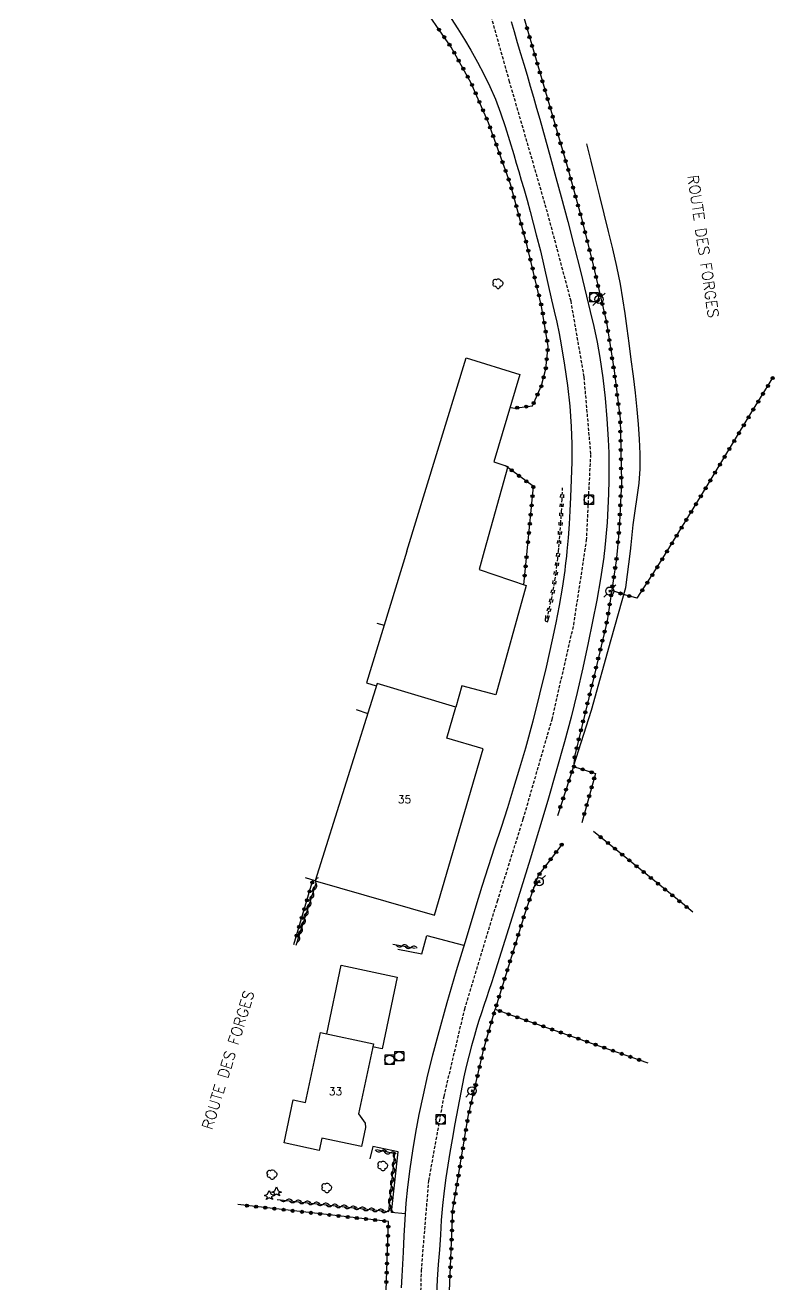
# Model space of a CAD drawing. Header units: millimetres. Extents: x 222014 to 223000, y 61000 to 62001.
# Drawn here: x 222153.5 to 222275.5, y 61551.9 to 61756.6 of the extents above; entities that cross this region are included whole.
import ezdxf
from ezdxf.enums import TextEntityAlignment as Align

# ---------------------------------------------------------------- set-up
doc = ezdxf.new("R2010")
doc.units = ezdxf.units.MM
doc.linetypes.add('DASHED', pattern=[0.75, 0.5, -0.25])
doc.layers.get('0').update_dxf_attribs({"linetype": 'CONTINUOUS'})
for name, color, linetype in [('W0001', 6, 'DASHED'), ('W0008', 7, 'CONTINUOUS'), ('W0017', 7, 'CONTINUOUS'), ('W0101', 7, 'CONTINUOUS'), ('W0104', 1, 'CONTINUOUS'), ('W0120', 7, 'CONTINUOUS'), ('W0214', 2, 'CONTINUOUS'), ('W0220', 5, 'DASHED'), ('W0300', 7, 'CONTINUOUS'), ('W0303', 7, 'CONTINUOUS'), ('W0310', 3, 'CONTINUOUS'), ('W0322', 7, 'CONTINUOUS'), ('W0323', 7, 'CONTINUOUS'), ('W0420', 7, 'CONTINUOUS'), ('W0473', 7, 'CONTINUOUS'), ('W0989', 7, 'CONTINUOUS'), ('W0991', 7, 'CONTINUOUS')]:
    doc.layers.add(name, color=color, linetype=linetype)
doc.styles.get("Standard").update_dxf_attribs({"font": 'romans.shx', "width": 0.85})

# ---------------------------------------------------------------- blocks, each defined once
blk = doc.blocks.new('T473')
for p, q in [((-0.166667, 0.166667), (0.166667, -0.166667)), ((-0.166667, -0.166667), (0.166667, 0.166667)), ((0.500001, 0.500001), (1.000002, 1.000002)), ((-1.000002, -1.000002), (-0.500001, -0.500001))]:
    blk.add_line(p, q)
blk.add_ellipse((0, 0), major_axis=(0.471405, 0.471405), ratio=1, start_param=5.4977871438, end_param=11.780972451)
blk = doc.blocks.new('T420')
for p, q in [((0.75, 0.75), (-0.75, 0.75)), ((-0.75, 0.75), (-0.75, -0.75)), ((0.75, 0.75), (0.75, -0.75)), ((0.75, -0.75), (-0.75, -0.75))]:
    blk.add_line(p, q)
blk.add_ellipse((0, 0), major_axis=(-0.53, 0.53), ratio=1, start_param=3.926991, end_param=10.210176)
blk = doc.blocks.new('T300')
for p, q in [((-0.8, 0.51), (-0.86, 0.34)), ((-0.86, 0.34), (-0.86, 0.17)), ((-0.86, 0.17), (-0.74, 0.06)), ((-0.69, 0.63), (-0.8, 0.51)), ((-0.8, -0.06), (-0.74, 0.06)), ((-0.74, 0.06), (-0.69, 0.11)), ((-0.57, 0.69), (-0.69, 0.63)), ((-0.46, 0.69), (-0.57, 0.69)), ((-0.29, 0.63), (-0.46, 0.69)), ((-0.29, 0.63), (-0.17, 0.74)), ((-0.23, 0.57), (-0.29, 0.63)), ((-0.17, 0.74), (-0.06, 0.8)), ((-0.06, 0.8), (0.06, 0.8)), ((0.06, 0.8), (0.23, 0.74)), ((0.23, 0.74), (0.34, 0.63)), ((0.34, 0.63), (0.4, 0.51)), ((0.46, 0.46), (0.34, 0.46)), ((0.4, 0.51), (0.4, 0.46)), ((0.57, 0.4), (0.46, 0.46)), ((0.57, 0.4), (0.69, 0.29)), ((0.69, 0.29), (0.74, 0.17)), ((0.74, 0.06), (0.69, -0.17)), ((0.74, 0.17), (0.74, 0.06)), ((-0.8, -0.17), (-0.8, -0.06)), ((-0.8, -0.23), (-0.8, -0.17)), ((-0.74, -0.34), (-0.8, -0.23)), ((-0.69, -0.4), (-0.74, -0.34)), ((-0.51, -0.46), (-0.69, -0.4)), ((-0.4, -0.46), (-0.51, -0.46)), ((-0.4, -0.46), (-0.34, -0.46)), ((-0.34, -0.46), (-0.34, -0.4)), ((-0.34, -0.51), (-0.34, -0.46)), ((-0.29, -0.63), (-0.34, -0.51)), ((-0.17, -0.74), (-0.29, -0.63)), ((-0.06, -0.8), (-0.17, -0.74)), ((0.06, -0.8), (-0.06, -0.8)), ((0.17, -0.74), (0.06, -0.8)), ((0.23, -0.69), (0.17, -0.74)), ((0.29, -0.46), (0.23, -0.46)), ((0.29, -0.63), (0.23, -0.69)), ((0.46, -0.4), (0.29, -0.46)), ((0.34, -0.51), (0.29, -0.63)), ((0.34, -0.51), (0.34, -0.46)), ((0.57, -0.34), (0.46, -0.4)), ((0.63, -0.29), (0.57, -0.34)), ((0.69, -0.17), (0.63, -0.29))]:
    blk.add_line(p, q)
blk = doc.blocks.new('T303')
for p, q in [((-0.77, 0), (-0.28, 0.21)), ((-0.28, -0.21), (-0.77, 0)), ((-0.28, 0.21), (0, 0.83)), ((0, 0.83), (0.28, 0.21)), ((0.28, 0.21), (0.83, 0)), ((0.83, 0), (0.28, -0.21)), ((-0.49, -0.63), (-0.28, -0.21)), ((0, -0.35), (-0.49, -0.63)), ((0.56, -0.63), (0, -0.35)), ((0.28, -0.21), (0.56, -0.63))]:
    blk.add_line(p, q)
blk = doc.blocks.new('t323o')
at = {"color": 0, "linetype": 'Continuous'}
for radius in [0.25, 0.15]:
    blk.add_circle((0, 0), radius, dxfattribs=at)
blk = doc.blocks.new('t310o')
at = {"color": 0, "linetype": 'Continuous'}
for centre, start, end in [((-0.5, 0.38), 216.8699, 323.1304), ((0.5, -0.37), 36.8699, 143.1303)]:
    blk.add_arc(centre, 0.625, start, end, dxfattribs=at)
blk = doc.blocks.new('t220o')
at = {"color": 0, "linetype": 'Continuous'}
for p, q in [((-0.25, 0.25), (0.25, 0.25)), ((-0.25, -0.25), (0.25, -0.25))]:
    blk.add_line(p, q, dxfattribs=at)
blk = doc.blocks.new('t322o')
at = {"color": 0, "linetype": 'Continuous'}
for radius in [0.25, 0.15]:
    blk.add_circle((0, 0), radius, dxfattribs=at)

msp = doc.modelspace()

# ---------------------------------------------------------------- linework, layer by layer
at = {"layer": 'W0001'}
for points in [[(222244.56, 61671), (222244.83, 61672.78), (222245.53, 61686.87), (222244.44, 61699.4), (222242.31, 61711.67), (222238.47, 61726.13), (222232.31, 61747.37), (222227.43, 61764.67)], [(222217.6, 61538.74), (222217.96, 61554.01), (222219.17, 61568.65), (222221.64, 61582.33), (222225, 61596.54), (222230.33, 61614.12), (222234.54, 61627.49), (222239.21, 61643.65), (222242.75, 61659.04), (222244.56, 61671)]]:
    msp.add_lwpolyline(points, dxfattribs=at)
at = {"layer": 'W0008'}
for points in [[(222222.78, 61757.67), (222223.89, 61755.97), (222224.96, 61754.25), (222225.99, 61752.5), (222227.07, 61750.56), (222228.12, 61748.59), (222229.1, 61746.58), (222230, 61744.54), (222230.84, 61742.32), (222231.59, 61740.06), (222232.28, 61737.79), (222232.98, 61735.52), (222233.4, 61734.14), (222233.81, 61732.76), (222234.21, 61731.38), (222234.6, 61729.99)], [(222232.56, 61757.14), (222233.03, 61755.54), (222233.55, 61753.76), (222234.08, 61751.98), (222234.61, 61750.2), (222235.14, 61748.42), (222235.67, 61746.64), (222236.19, 61744.86), (222236.71, 61743.08), (222237.22, 61741.29), (222238.11, 61738.14), (222238.98, 61734.97), (222239.84, 61731.81), (222240.69, 61728.64), (222241.76, 61724.62), (222242.82, 61720.59), (222243.85, 61716.55), (222244.84, 61712.5), (222245.43, 61710.02), (222246.01, 61707.54), (222246.55, 61705.04), (222247, 61702.52), (222247.47, 61699.21), (222247.84, 61695.88), (222248.13, 61692.55), (222248.35, 61689.21), (222248.44, 61687), (222248.48, 61684.79), (222248.46, 61682.58), (222248.41, 61680.37), (222248.31, 61678.03), (222248.17, 61675.68), (222247.99, 61673.34), (222247.74, 61671)], [(222234.6, 61729.99), (222235.14, 61728.12), (222235.66, 61726.24), (222236.16, 61724.36), (222236.65, 61722.48), (222237.31, 61719.84), (222237.94, 61717.2), (222238.55, 61714.55), (222239.15, 61711.9), (222239.57, 61710.08), (222239.98, 61708.25), (222240.38, 61706.42), (222240.72, 61704.57), (222241.25, 61701.27), (222241.72, 61697.96), (222242.1, 61694.63), (222242.35, 61691.29), (222242.45, 61688.43), (222242.44, 61685.56), (222242.35, 61682.69), (222242.23, 61679.82), (222242.12, 61677.61), (222241.99, 61675.41), (222241.83, 61673.2), (222241.63, 61671)], [(222241.63, 61671), (222241.55, 61670.21), (222241.47, 61669.43), (222241.37, 61668.65), (222241.28, 61667.86), (222240.87, 61665.03), (222240.38, 61662.2), (222239.83, 61659.39), (222239.25, 61656.59), (222238.26, 61652.16), (222237.2, 61647.75), (222236.07, 61643.36), (222234.87, 61638.98), (222233.94, 61635.75), (222232.96, 61632.52), (222231.95, 61629.31), (222230.92, 61626.11), (222229.87, 61622.9), (222228.84, 61619.7), (222227.81, 61616.49), (222226.82, 61613.27), (222225.22, 61608.04), (222223.63, 61602.8), (222222.09, 61597.55), (222220.62, 61592.28), (222219.78, 61589.07), (222218.97, 61585.86), (222218.22, 61582.63), (222217.54, 61579.39), (222216.99, 61576.46), (222216.5, 61573.52), (222216.07, 61570.58), (222215.7, 61567.62), (222215.45, 61564.98), (222215.27, 61562.33), (222215.12, 61559.67), (222214.98, 61557.03), (222214.86, 61555.08), (222214.76, 61553.14), (222214.67, 61551.2)], [(222247.74, 61671), (222247.72, 61670.76), (222247.69, 61670.52), (222247.66, 61670.28), (222247.63, 61670.04), (222247.12, 61666.53), (222246.51, 61663.05), (222245.82, 61659.57), (222245.11, 61656.11), (222244.23, 61652.06), (222243.29, 61648.03), (222242.3, 61644.01), (222241.24, 61640.01), (222238.54, 61630.46), (222235.67, 61620.96), (222232.7, 61611.49), (222229.73, 61602.02), (222229.34, 61600.8), (222228.94, 61599.58), (222228.53, 61598.36), (222228.12, 61597.14), (222227.72, 61595.93), (222227.32, 61594.7), (222226.94, 61593.48), (222226.57, 61592.25), (222226.11, 61590.58), (222225.67, 61588.9), (222225.26, 61587.21), (222224.88, 61585.52), (222224.35, 61582.99), (222223.86, 61580.44), (222223.41, 61577.88), (222222.96, 61575.33), (222222.6, 61573.26), (222222.24, 61571.18), (222221.92, 61569.1), (222221.64, 61567.01), (222221.39, 61564.62), (222221.2, 61562.23), (222221.04, 61559.83), (222220.88, 61557.43), (222220.71, 61555), (222220.54, 61552.57), (222220.41, 61550.14)]]:
    msp.add_lwpolyline(points, dxfattribs=at)
at = {"layer": 'W0017'}
for points in [[(222214.14, 61606.3), (222218.04, 61605.55), (222218.86, 61608.51), (222224.78, 61606.94)], [(222215.32, 61563.24), (222213.11, 61563.46), (222214.17, 61573.34), (222210.03, 61574.2), (222209.54, 61572.23)]]:
    msp.add_lwpolyline(points, dxfattribs=at)
at = {"layer": 'W0101'}
for points in [[(222210.75, 61649.5), (222200.68, 61617.4), (222220.11, 61611.84), (222227.99, 61638.9), (222222.08, 61640.6), (222223.55, 61645.63)], [(222199.1, 61581.38), (222201.52, 61592.76), (222210.14, 61590.93), (222207.72, 61579.54), (222208.83, 61578.02), (222208.87, 61577.3), (222208.22, 61574.21), (222201.76, 61575.58), (222201.34, 61573.57), (222195.62, 61574.78), (222197.11, 61581.8)]]:
    msp.add_lwpolyline(points, close=True, dxfattribs=at)
at = {"layer": 'W0104'}
for points in [[(222215.56, 61671), (222225.22, 61702.49), (222233.95, 61699.78), (222229.73, 61685.55), (222232.03, 61684.79), (222228.19, 61671)], [(222215.56, 61671), (222209.01, 61649.63), (222210.62, 61649.1)], [(222228.19, 61671), (222227.37, 61668.06), (222234.99, 61665.44), (222230.05, 61647.67), (222224.52, 61649.13), (222223.55, 61645.63)], [(222207.33, 61645.25), (222209.23, 61644.65)], [(222200.68, 61617.4), (222199.08, 61617.9)], [(222202.55, 61592.54), (222204.89, 61603.68), (222214.02, 61601.76), (222211.57, 61590.09), (222210.02, 61590.4)]]:
    msp.add_lwpolyline(points, dxfattribs=at)
at = {"layer": 'W0120'}
msp.add_lwpolyline([(222238.16, 61660.54), (222238.08, 61659.67), (222238.45, 61659.52), (222238.79, 61660.57)], dxfattribs=at)
at = {"layer": 'W0214'}
for points in [[(222251.99, 61671), (222252.09, 61672.07), (222252.19, 61673.15), (222252.3, 61674.22), (222252.43, 61675.29), (222252.74, 61677.56), (222253.09, 61679.83), (222253.4, 61682.11), (222253.57, 61684.41), (222253.58, 61686.84), (222253.47, 61689.26), (222253.28, 61691.68), (222253.07, 61694.09), (222252.8, 61696.79), (222252.47, 61699.49), (222252.1, 61702.18), (222251.74, 61704.86), (222251.42, 61707.26), (222251.1, 61709.65), (222250.76, 61712.04), (222250.35, 61714.42), (222249.75, 61717.31), (222249.09, 61720.17), (222248.38, 61723.03), (222247.68, 61725.89), (222246.99, 61728.74), (222246.29, 61731.59), (222245.58, 61734.44), (222244.86, 61737.29)], [(222242.73, 61636.02), (222245.61, 61645.18), (222248.82, 61656.64), (222251.2, 61665.09), (222251.99, 61671)]]:
    msp.add_lwpolyline(points, dxfattribs=at)
at = {"layer": 'W0220'}
for points in [[(222240.26, 61671), (222240.32, 61671.66), (222240.38, 61672.32), (222240.44, 61672.99), (222240.5, 61673.65), (222240.64, 61675.56), (222240.76, 61677.47), (222240.85, 61679.38), (222240.92, 61681.3)], [(222238.4, 61660.07), (222238.77, 61661.61), (222239.11, 61663.15), (222239.42, 61664.71), (222239.68, 61666.28), (222239.86, 61667.45), (222240.01, 61668.63), (222240.14, 61669.82), (222240.26, 61671)]]:
    msp.add_lwpolyline(points, dxfattribs=at)
at = {"layer": 'W0310'}
for points in [[(222197.59, 61606.96), (222200.85, 61617.03)], [(222213.32, 61607.09), (222216.95, 61606.48)], [(222194.48, 61565.61), (222212.66, 61563.63), (222213.66, 61573.01), (222210.67, 61573.65)]]:
    msp.add_lwpolyline(points, dxfattribs=at)
at = {"layer": 'W0322'}
for points in [[(222228.82, 61777.74), (222236.03, 61752.99), (222241.79, 61733.27), (222243.88, 61725.57), (222245.77, 61718.22), (222248.08, 61708.23), (222249.3, 61700.4), (222250.3, 61692.56), (222250.5, 61682.22), (222250.14, 61674.6), (222249.81, 61671)], [(222249.81, 61671), (222249.67, 61669.45), (222248.17, 61659.68), (222245.79, 61649.63), (222242.92, 61637.84), (222242.73, 61636.02)]]:
    msp.add_lwpolyline(points, dxfattribs=at)
at = {"layer": 'W0323'}
for points in [[(222232.37, 61694.45), (222233.05, 61694.29), (222236.02, 61694.67), (222237.52, 61697.95), (222238.19, 61700.68), (222238.57, 61704.33), (222237.52, 61710.88), (222235.17, 61720.66), (222232.43, 61730.7), (222228.88, 61740.69), (222226.08, 61747.13), (222222.81, 61752.97), (222217.31, 61760.94), (222208.44, 61770.9), (222199.45, 61780.41), (222190.41, 61790.09), (222181.78, 61798.99), (222173.05, 61808.17), (222170.71, 61809.73), (222157.9, 61823.36), (222153.48, 61828.21)], [(222257.93, 61671), (222263.36, 61679.86), (222271.14, 61692.7), (222275.14, 61699.19)], [(222235.16, 61671), (222236.19, 61681.54), (222231.66, 61684.92)], [(222234.63, 61665.57), (222235.16, 61671)], [(222253.08, 61663.4), (222256.18, 61668.14), (222257.93, 61671)], [(222253.08, 61663.4), (222251.24, 61663.85), (222248.93, 61664.61)], [(222210.73, 61659.34), (222211.88, 61659)], [(222242.73, 61636.02), (222240.09, 61627.98)], [(222242.73, 61636.02), (222246.29, 61634.85), (222244.05, 61626.84)], [(222262.12, 61612.32), (222260.77, 61613.43), (222252.79, 61619.93), (222245.98, 61625.46)], [(222240.8, 61623.31), (222236.98, 61618.27), (222235.05, 61612.97), (222229.95, 61596.54), (222232.61, 61595.55), (222244.64, 61591.35), (222254.81, 61587.8)], [(222197.22, 61607.06), (222200.31, 61617.52)], [(222249.1, 61453.22), (222246.83, 61456.37), (222239.89, 61468.97), (222235.17, 61479.77), (222232.01, 61488.02), (222229.33, 61496.35), (222226.24, 61508.69), (222224.17, 61520.88), (222222.53, 61535.97), (222222.43, 61548.1), (222223.08, 61563.93), (222225.57, 61579.09), (222228.11, 61590.1), (222229.95, 61596.54)], [(222213.82, 61516.77), (222213.44, 61520.1), (222212.82, 61527.55), (222212.28, 61538.21), (222212.13, 61548.91), (222212.2, 61550.78), (222212.6, 61562), (222188.08, 61564.76)]]:
    msp.add_lwpolyline(points, dxfattribs=at)

# ---------------------------------------------------------------- block references
at = {"layer": 'W0220'}
for p, rotation in [((222240.81, 61678.48), 87.2606055512853), ((222240.87, 61679.98), 88.05187380288392), ((222240.73, 61676.98), 86.46933728723893), ((222240.52, 61673.99), 85.67806901102408), ((222240.63, 61675.48), 85.67806901102408), ((222240.4, 61672.49), 85.07543878492292), ((222240.2, 61670.4), 84.22309790153368), ((222240.04, 61668.91), 83.53466843198693), ((222239.62, 61665.94), 80.32512322493072), ((222239.85, 61667.42), 81.5776905845046), ((222239.37, 61664.46), 78.97521311076187), ((222239.08, 61662.99), 77.62530306066829), ((222238.75, 61661.52), 76.27539307664898)]:
    msp.add_blockref('t220o', p, dxfattribs=dict(at, rotation=rotation))
at = {"layer": 'W0300'}
for p in [(222230.45, 61714.51), (222193.69, 61569.62), (222211.71, 61571.05), (222202.6, 61567.47)]:
    msp.add_blockref('T300', p, dxfattribs=at)
at = {"layer": 'W0303'}
for p in [(222193.21, 61566.23), (222194.38, 61566.81)]:
    msp.add_blockref('T303', p, dxfattribs=at)
at = {"layer": 'W0310'}
for p, rotation in [((222200.83, 61616.94), 72.02362664694537), ((222199.9, 61614.09), 72.02362664694537), ((222200.36, 61615.52), 72.02362664694537), ((222199.44, 61612.66), 72.02362664694537), ((222198.51, 61609.81), 72.02362664694537), ((222198.97, 61611.24), 72.02362664694537), ((222198.05, 61608.38), 72.02362664694537), ((222214.8, 61606.84), 350.4864659898053), ((222216.28, 61606.6), 350.4864659898053), ((222211.44, 61573.48), 168.0060810859104), ((222212.9, 61573.17), 168.0060810859104), ((222213.58, 61572.29), 83.94809490613342), ((222213.26, 61569.3), 83.94809490613342), ((222213.42, 61570.8), 83.94809490613342), ((222213.11, 61567.81), 83.94809490613342), ((222195.97, 61565.45), 353.7860597296756), ((222212.79, 61564.83), 83.94809490613342), ((222212.95, 61566.32), 83.94809490613342), ((222197.46, 61565.28), 353.7860597296756), ((222198.95, 61565.12), 353.7860597296756), ((222200.44, 61564.96), 353.7860597296756), ((222201.93, 61564.8), 353.7860597296756), ((222203.42, 61564.63), 353.7860597296756), ((222204.92, 61564.47), 353.7860597296756), ((222206.41, 61564.31), 353.7860597296756), ((222207.9, 61564.15), 353.7860597296756), ((222209.39, 61563.98), 353.7860597296756), ((222210.88, 61563.82), 353.7860597296756), ((222212.37, 61563.66), 353.7860597296756)]:
    msp.add_blockref('t310o', p, dxfattribs=dict(at, rotation=rotation))
at = {"layer": 'W0322'}
for p, rotation in [((222235.13, 61756.08), 286.2421565819072), ((222235.55, 61754.64), 286.2421565819072), ((222235.97, 61753.2), 286.2421565819072), ((222236.39, 61751.76), 286.2749338148732), ((222236.81, 61750.32), 286.2749338148732), ((222237.23, 61748.88), 286.2749338148732), ((222237.65, 61747.44), 286.2749338148732), ((222238.07, 61746), 286.2749338148732), ((222238.49, 61744.56), 286.2749338148732), ((222238.91, 61743.12), 286.2749338148732), ((222239.33, 61741.68), 286.2749338148732), ((222239.75, 61740.24), 286.2749338148732), ((222240.17, 61738.8), 286.2749338148732), ((222240.59, 61737.36), 286.2749338148732), ((222241.01, 61735.92), 286.2749338148732), ((222241.43, 61734.49), 286.2749338148732), ((222241.85, 61733.04), 285.1884093833906), ((222242.24, 61731.6), 285.1884093833906), ((222242.64, 61730.15), 285.1884093833906), ((222243.03, 61728.7), 285.1884093833906), ((222243.42, 61727.25), 285.1884093833906), ((222243.82, 61725.81), 285.1884093833906), ((222244.19, 61724.35), 284.4230739360721), ((222244.57, 61722.9), 284.4230739360721), ((222244.94, 61721.45), 284.4230739360721), ((222245.31, 61720), 284.4230739360721), ((222245.69, 61718.54), 284.4230739360721), ((222246.03, 61717.08), 283.0348178847696), ((222246.37, 61715.62), 283.0348178847696), ((222246.71, 61714.16), 283.0348178847696), ((222247.05, 61712.7), 283.0348178847696), ((222247.39, 61711.24), 283.0348178847696), ((222247.72, 61709.78), 283.0348178847696), ((222248.06, 61708.32), 283.0348178847696), ((222248.3, 61706.83), 278.8143420361919), ((222248.53, 61705.35), 278.8143420361919), ((222248.76, 61703.87), 278.8143420361919), ((222248.99, 61702.39), 278.8143420361919), ((222249.22, 61700.91), 278.8143420361919), ((222249.42, 61699.42), 277.278674559297), ((222249.61, 61697.93), 277.278674559297), ((222249.8, 61696.44), 277.278674559297), ((222249.99, 61694.96), 277.278674559297), ((222250.18, 61693.47), 277.278674559297), ((222250.31, 61691.98), 271.0969130936974), ((222250.34, 61690.48), 271.0969130936974), ((222250.37, 61688.98), 271.0969130936974), ((222250.4, 61687.48), 271.0969130936974), ((222250.42, 61685.98), 271.0969130936974), ((222250.45, 61684.48), 271.0969130936974), ((222250.48, 61682.98), 271.0969130936974), ((222250.46, 61681.48), 267.2883323359362), ((222250.32, 61678.48), 267.2883323359362), ((222250.39, 61679.98), 267.2883323359362), ((222250.25, 61676.98), 267.2883323359362), ((222250.08, 61673.99), 264.8627499623925), ((222250.18, 61675.48), 267.2883323359362), ((222249.95, 61672.49), 264.8627499623925), ((222249.49, 61668.29), 261.2516336636842), ((222249.7, 61669.77), 264.8627616636983), ((222249.27, 61666.8), 261.2516336636842), ((222248.81, 61663.84), 261.2516336636842), ((222249.04, 61665.32), 261.2516336636842), ((222248.58, 61662.36), 261.2516336636842), ((222248.35, 61660.87), 261.2516336636842), ((222247.76, 61657.94), 256.6915177369644), ((222248.1, 61659.4), 256.6915177369644), ((222247.41, 61656.48), 256.6915177369644), ((222246.72, 61653.56), 256.6915177369644), ((222247.07, 61655.02), 256.6915177369644), ((222246.38, 61652.1), 256.6915177369644), ((222246.03, 61650.64), 256.6915177369644), ((222245.33, 61647.72), 256.3130678288272), ((222245.68, 61649.18), 256.3130678288272), ((222244.97, 61646.26), 256.3130678288272), ((222244.26, 61643.35), 256.3130678288272), ((222244.62, 61644.81), 256.3130678288272), ((222243.91, 61641.89), 256.3130678288272), ((222243.55, 61640.43), 256.3130678288272), ((222242.89, 61637.51), 263.9401417550282), ((222243.2, 61638.98), 256.3130678288272)]:
    msp.add_blockref('t322o', p, dxfattribs=dict(at, rotation=rotation))
at = {"layer": 'W0323'}
for p, rotation in [((222220.82, 61755.85), 124.5600337022583), ((222221.67, 61754.61), 124.5600337022583), ((222222.53, 61753.38), 124.5600337022583), ((222223.3, 61752.09), 119.3181247530221), ((222224.03, 61750.79), 119.3181247530221), ((222224.77, 61749.48), 119.3181247530221), ((222225.5, 61748.17), 119.3181247530221), ((222226.21, 61746.85), 113.4384189631838), ((222226.8, 61745.47), 113.4384189631838), ((222227.4, 61744.09), 113.4384189631838), ((222228, 61742.72), 113.4384189631838), ((222228.59, 61741.34), 113.4384189631838), ((222229.14, 61739.95), 109.558519727737), ((222229.64, 61738.53), 109.558519727737), ((222230.15, 61737.12), 109.558519727737), ((222230.65, 61735.71), 109.558519727737), ((222231.15, 61734.29), 109.558519727737), ((222231.65, 61732.88), 109.558519727737), ((222232.15, 61731.47), 109.558519727737), ((222232.61, 61730.04), 105.2879297299071), ((222233, 61728.59), 105.2879297299071), ((222233.4, 61727.14), 105.2879297299071), ((222233.79, 61725.7), 105.2879297299071), ((222234.19, 61724.25), 105.2879297299071), ((222234.59, 61722.8), 105.2879297299071), ((222234.98, 61721.36), 105.2879297299071), ((222235.35, 61719.9), 103.4846483093967), ((222235.7, 61718.44), 103.4846483093967), ((222236.05, 61716.99), 103.4846483093967), ((222236.4, 61715.53), 103.4846483093967), ((222236.75, 61714.07), 103.4846483093967), ((222237.1, 61712.61), 103.4846483093967), ((222237.45, 61711.15), 103.4846483093967), ((222237.71, 61709.67), 99.11754715046597), ((222237.95, 61708.19), 99.11754715046597), ((222238.19, 61706.71), 99.11754715046597), ((222238.42, 61705.23), 99.11754715046597), ((222238.51, 61703.75), 84.14318892286805), ((222238.2, 61700.76), 84.14318892286805), ((222238.36, 61702.25), 84.14318892286805), ((222237.85, 61699.3), 76.17165391248245), ((222275.12, 61699.17), 58.40015687582223), ((222236.85, 61696.49), 65.47858482866341), ((222237.48, 61697.85), 65.47858482866341), ((222273.55, 61696.61), 58.40015687582223), ((222274.34, 61697.89), 58.40015687582223), ((222235.03, 61694.54), 7.229393093382995), ((222236.23, 61695.12), 65.47858482866341), ((222272.77, 61695.34), 58.40015687582223), ((222233.54, 61694.35), 7.229393093382995), ((222271.19, 61692.78), 58.40015687582223), ((222271.98, 61694.06), 58.40015687582223), ((222270.42, 61691.5), 58.78486166493344), ((222268.86, 61688.93), 58.78486166493344), ((222269.64, 61690.22), 58.78486166493344), ((222267.31, 61686.37), 58.78486166493344), ((222268.08, 61687.65), 58.78486166493344), ((222232.65, 61684.18), 143.2375799769079), ((222266.53, 61685.09), 58.78486166493344), ((222233.85, 61683.28), 143.2375799769079), ((222235.05, 61682.38), 143.2375799769079), ((222264.97, 61682.52), 58.78486166493344), ((222265.75, 61683.8), 58.78486166493344), ((222236.18, 61681.45), 84.42086786473646), ((222264.2, 61681.24), 58.78486166493344), ((222235.89, 61678.46), 84.42086786473646), ((222236.03, 61679.96), 84.42086786473646), ((222262.64, 61678.67), 58.50937592441166), ((222263.42, 61679.95), 58.78486166493344), ((222235.74, 61676.97), 84.42086786473646), ((222261.07, 61676.12), 58.50937592441166), ((222261.85, 61677.4), 58.50937592441166), ((222235.45, 61673.99), 84.42086786473646), ((222235.6, 61675.48), 84.42086786473646), ((222260.29, 61674.84), 58.50937592441166), ((222235.3, 61672.49), 84.42086786473646), ((222258.72, 61672.28), 58.50937592441166), ((222259.5, 61673.56), 58.50937592441166), ((222235.06, 61670.04), 84.42086786473428), ((222257.92, 61670.98), 58.50937592441662), ((222234.92, 61668.55), 84.42086786473428), ((222256.36, 61668.42), 58.50937592441662), ((222257.14, 61669.7), 58.50937592441662), ((222234.77, 61667.06), 84.42086786473428), ((222254.72, 61665.91), 56.79742514218768), ((222255.54, 61667.16), 56.79742514218768), ((222250.35, 61664.14), 161.7212511497379), ((222251.79, 61663.72), 166.0885837408677), ((222253.9, 61664.65), 56.79742514218768), ((222242.43, 61635.11), 251.8327364818254), ((222242.78, 61636), 341.7681925459718), ((222244.21, 61635.53), 341.7681925459718), ((222245.63, 61635.06), 341.7681925459718), ((222241.96, 61633.68), 251.8327364818254), ((222246.07, 61634.07), 254.3888162211585), ((222241.49, 61632.26), 251.8327364818254), ((222245.26, 61631.18), 254.3888162211585), ((222245.66, 61632.62), 254.3888162211585), ((222240.56, 61629.41), 251.8327364818254), ((222241.02, 61630.83), 251.8327364818254), ((222244.86, 61629.73), 254.3888162211585), ((222244.45, 61628.29), 254.3888162211585), ((222240.79, 61623.3), 232.8911374880414), ((222247.14, 61624.52), 140.9140570820953), ((222248.3, 61623.57), 140.9140570820953), ((222238.98, 61620.91), 232.8911374880414), ((222239.89, 61622.1), 232.8911374880414), ((222249.47, 61622.63), 140.9140570820953), ((222250.63, 61621.68), 140.9140570820953), ((222251.8, 61620.73), 140.9140570820953), ((222238.08, 61619.71), 232.8911374880414), ((222252.96, 61619.79), 140.8218651972998), ((222254.12, 61618.84), 140.8218651972998), ((222200.19, 61617.13), 73.52865179836618), ((222236.58, 61617.15), 249.9352669547903), ((222237.17, 61618.51), 232.8911374880414), ((222255.29, 61617.89), 140.8218651972998), ((222256.45, 61616.95), 140.8218651972998), ((222199.77, 61615.69), 73.52865179836618), ((222236.06, 61615.74), 249.9352669547903), ((222257.61, 61616), 140.8218651972998), ((222258.78, 61615.05), 140.8218651972998), ((222198.92, 61612.81), 73.52865179836618), ((222199.34, 61614.25), 73.52865179836618), ((222235.03, 61612.92), 252.7675320270974), ((222235.55, 61614.33), 249.9352669547903), ((222259.94, 61614.1), 140.8218651972998), ((222261.1, 61613.15), 140.6995296638705), ((222198.49, 61611.37), 73.52865179836618), ((222234.59, 61611.49), 252.7675320270974), ((222197.64, 61608.5), 73.52865179836618), ((222198.07, 61609.93), 73.52865179836618), ((222233.7, 61608.62), 252.7675320270974), ((222234.15, 61610.06), 252.7675320270974), ((222233.26, 61607.19), 252.7675320270974), ((222232.81, 61605.76), 252.7675320270974), ((222231.92, 61602.89), 252.7675320270974), ((222232.37, 61604.33), 252.7675320270974), ((222231.48, 61601.46), 252.7675320270974), ((222230.59, 61598.59), 252.7675320270974), ((222231.04, 61600.03), 252.7675320270974), ((222230.15, 61597.16), 252.7675320270974), ((222230.74, 61596.24), 339.7281694531252), ((222229.34, 61594.39), 74.04401599179428), ((222229.75, 61595.84), 74.04401599179428), ((222232.15, 61595.72), 339.7281694531252), ((222233.56, 61595.22), 340.7345708379153), ((222234.98, 61594.73), 340.7345708379153), ((222236.4, 61594.23), 340.7345708379153), ((222228.93, 61592.95), 74.04401599179428), ((222237.81, 61593.74), 340.7345708379153), ((222239.23, 61593.24), 340.7345708379153), ((222240.64, 61592.75), 340.7345708379153), ((222242.06, 61592.25), 340.7345708379153), ((222228.1, 61590.07), 77.01601970662772), ((222228.52, 61591.51), 74.04401599179428), ((222243.48, 61591.76), 340.7345708379153), ((222244.89, 61591.26), 340.7681808658879), ((222246.31, 61590.77), 340.7681808658879), ((222247.72, 61590.27), 340.7681808658879), ((222227.77, 61588.6), 77.01601970662772), ((222249.14, 61589.78), 340.7681808658879), ((222250.56, 61589.28), 340.7681808658879), ((222251.97, 61588.79), 340.7681808658879), ((222253.39, 61588.3), 340.7681808658879), ((222227.43, 61587.14), 77.01601970662772), ((222226.76, 61584.22), 77.01601970662772), ((222227.09, 61585.68), 77.01601970662772), ((222226.42, 61582.76), 77.01601970662772), ((222225.75, 61579.83), 77.01601970662772), ((222226.08, 61581.3), 77.01601970662772), ((222225.45, 61578.36), 80.66404323461971), ((222225.21, 61576.88), 80.66404323461971), ((222224.72, 61573.92), 80.66404323461971), ((222224.97, 61575.4), 80.66404323461971), ((222224.48, 61572.44), 80.66404323461971), ((222224.24, 61570.96), 80.66404323461971), ((222223.75, 61568), 80.66404323461971), ((222223.99, 61569.48), 80.66404323461971), ((222223.51, 61566.52), 80.66404323461971), ((222189.57, 61564.59), 173.5897383262929), ((222191.06, 61564.42), 173.5897383262929), ((222192.55, 61564.26), 173.5897383262929), ((222194.04, 61564.09), 173.5897383262929), ((222195.53, 61563.92), 173.5897383262929), ((222197.02, 61563.75), 173.5897383262929), ((222198.51, 61563.59), 173.5897383262929), ((222223.07, 61563.56), 87.63437906625562), ((222223.26, 61565.04), 80.66404323461971), ((222200, 61563.42), 173.5897383262929), ((222201.49, 61563.25), 173.5897383262929), ((222202.98, 61563.09), 173.5897383262929), ((222204.47, 61562.92), 173.5897383262929), ((222205.96, 61562.75), 173.5897383262929), ((222207.45, 61562.58), 173.5897383262929), ((222208.94, 61562.42), 173.5897383262929), ((222210.43, 61562.25), 173.5897383262929), ((222211.93, 61562.08), 173.5897383262929), ((222223, 61562.06), 87.63437906625562), ((222212.51, 61559.68), 88.01030012321455), ((222212.57, 61561.18), 88.01030012321455), ((222222.94, 61560.56), 87.63437906625562), ((222212.46, 61558.18), 88.01030012321455), ((222222.82, 61557.56), 87.63437906625562), ((222222.88, 61559.06), 87.63437906625562), ((222212.41, 61556.68), 88.01030012321455), ((222222.76, 61556.06), 87.63437906625562), ((222212.31, 61553.68), 88.01030012321455), ((222212.36, 61555.18), 88.01030012321455), ((222222.69, 61554.57), 87.63437906625562), ((222212.25, 61552.18), 88.01030012321455), ((222222.63, 61553.07), 87.63437906625562)]:
    msp.add_blockref('t323o', p, dxfattribs=dict(at, rotation=rotation))
at = {"layer": 'W0420'}
for p in [(222246.05, 61712.3), (222245.21, 61679.39), (222212.77, 61588.29), (222214.34, 61588.88), (222221.08, 61578.59)]:
    msp.add_blockref('T420', p, dxfattribs=at)
at = {"layer": 'W0473'}
for p in [(222246.84, 61711.97), (222248.62, 61664.53), (222237.13, 61617.28), (222226.2, 61583.26)]:
    msp.add_blockref('T473', p, dxfattribs=at)

# ---------------------------------------------------------------- texts
at = {"layer": 'W0989'}
for rotation, p in [(278.3542, (222263.82, 61720.59)), (72.8658, (222186.5, 61588.29))]:
    msp.add_text('ROUTE DES FORGES', height=1.75, rotation=rotation, dxfattribs=at).set_placement(p, align=Align.MIDDLE_CENTER)
at = {"layer": 'W0991'}
for s, p in [('35', (222215.22, 61630.67)), ('33', (222203.98, 61583.16))]:
    msp.add_text(s, height=1.25, dxfattribs=at).set_placement(p, align=Align.MIDDLE_CENTER)

doc.saveas('drawing.dxf')
